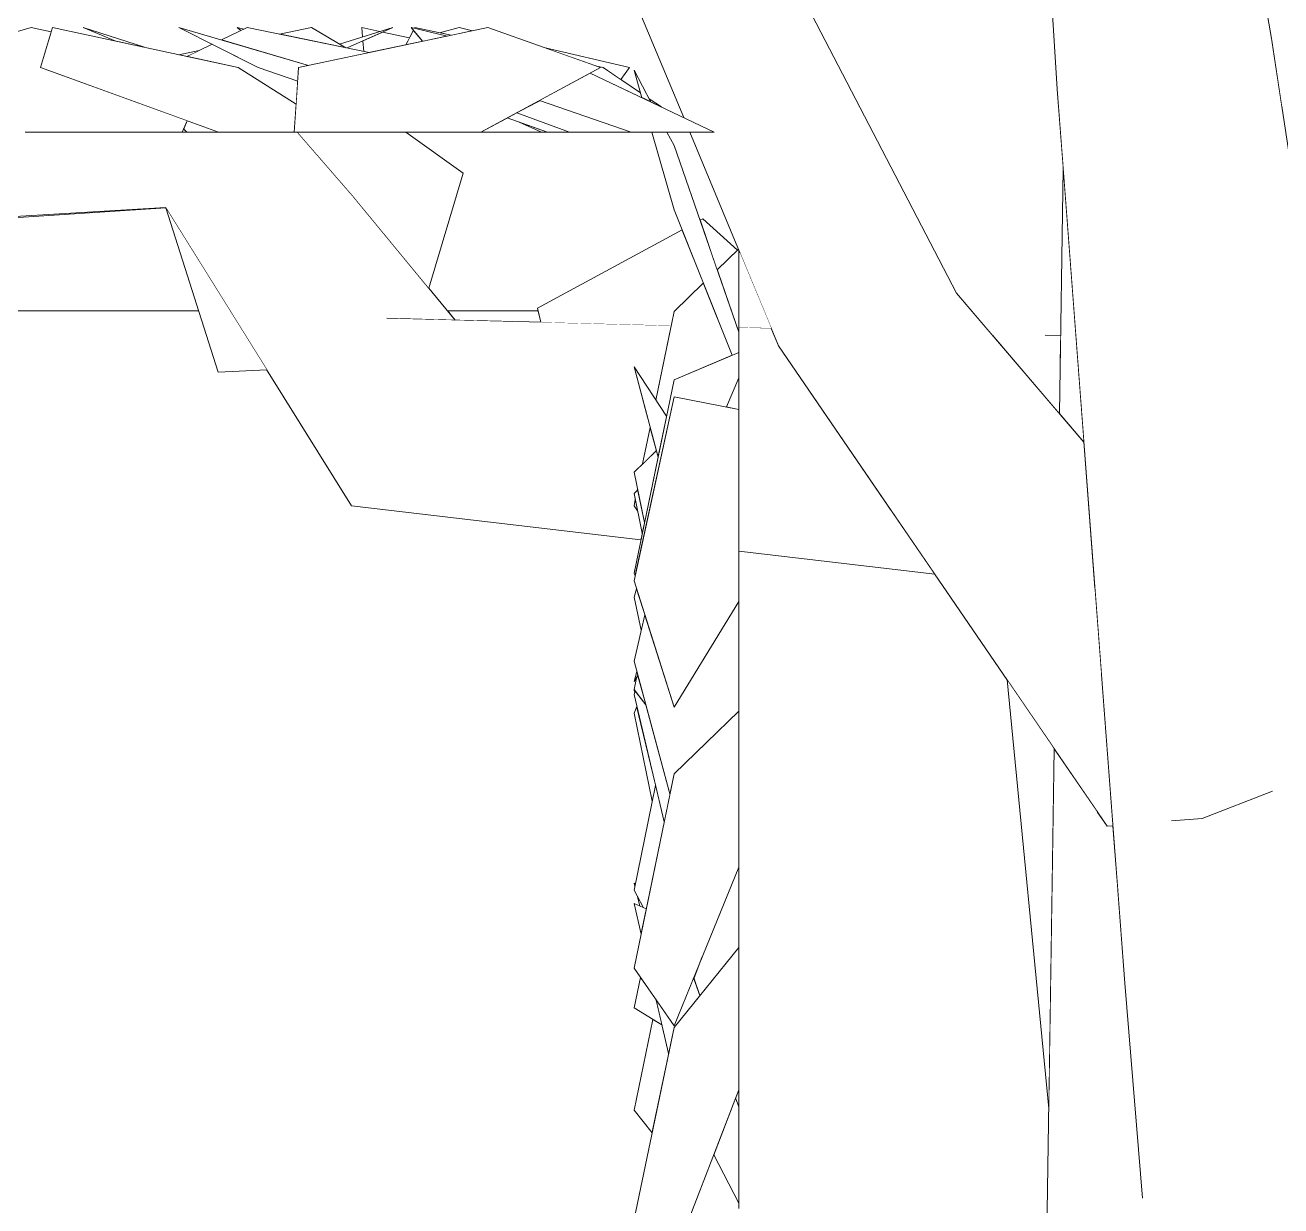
# Model space of a CAD drawing. Header units: millimetres. Extents: x -9413 to 8527, y -300 to 11224.
# Drawn here: x -6632 to -6076, y 603 to 1127 of the extents above; entities that cross this region are included whole.
import ezdxf

# ---------------------------------------------------------------- set-up
doc = ezdxf.new("R2010")
doc.units = ezdxf.units.MM
doc.header["$MEASUREMENT"] = 0
doc.linetypes.add('Wipeout_Contour', pattern=[1000, 0, -1000])
doc.layers.add('Interior - Furniture', color=7, linetype='Continuous')
doc.layers.add('Structural - Bearing', color=7, linetype='Continuous')
doc.layers.add('Interior - Furniture _Pen_No__4', color=7, linetype='Continuous', lineweight=20, true_color=0x029e21)
doc.layers.add('Structural - Bearing_Pen_No__87', color=7, linetype='Continuous', lineweight=20, true_color=0x6a6a6a)

# ---------------------------------------------------------------- blocks, each defined once
blk = doc.blocks.new('Section Elem_26_6')
at = {"layer": 'Structural - Bearing_Pen_No__87', "linetype": 'Continuous'}
blk.add_line((-6555.53, 1000), (-6713.25, 1000), dxfattribs=at)
at = {"color": 254, "linetype": 'Wipeout_Contour', "lineweight": 0, "ltscale": 26004.395435}
blk.add_wipeout([(-6445.2, 1000), (-6441.87, 995.96), (-6404, 994.99), (-6405.17, 1000)], dxfattribs=at).dxf.layer = 'Structural - Bearing'
at = {"layer": 'Structural - Bearing_Pen_No__87', "linetype": 'Continuous'}
blk.add_line((-6405.17, 1000), (-6445.2, 1000), dxfattribs=at)
blk = doc.blocks.new('Section Elem_40_6')
at = {"color": 254, "linetype": 'Wipeout_Contour', "lineweight": 0, "ltscale": 18745.37556}
blk.add_wipeout([(-6172.51, 1063.05), (-6174.18, 954.46), (-6163.35, 941.8)], dxfattribs=at).dxf.layer = 'Interior - Furniture'
at = {"color": 254, "linetype": 'Wipeout_Contour', "lineweight": 0, "ltscale": 24807.082739}
blk.add_wipeout([(-6187.29, 100), (-6183.33, 100), (-6157.55, 778.26), (-6176.46, 805.91)], dxfattribs=at).dxf.layer = 'Interior - Furniture'
at = {"color": 254, "linetype": 'Wipeout_Contour', "lineweight": 0, "ltscale": 37150.368574}
blk.add_wipeout([(-6183.33, 100), (-6164.03, 100), (-6148.57, 746.32), (-6150.5, 771.8), (-6152.99, 771.6), (-6157.55, 778.26)], dxfattribs=at).dxf.layer = 'Interior - Furniture'
at = {"color": 254, "linetype": 'Wipeout_Contour', "lineweight": 0, "ltscale": 43152.268674}
blk.add_wipeout([(-6164.03, 100), (-6148.91, 100), (-6076.55, 733.3), (-6131.71, 703.33), (-6137.44, 607.1), (-6145.23, 702), (-6148.57, 746.32)], dxfattribs=at).dxf.layer = 'Interior - Furniture'
at = {"color": 254, "linetype": 'Wipeout_Contour', "lineweight": 0, "ltscale": 72831.897087}
blk.add_wipeout([(-6076.55, 733.3), (-6148.91, 100), (-6001.32, 100), (-5998.85, 499.76), (-6073.71, 455.47), (-5998.66, 531.24), (-5996.46, 888.27), (-6000.37, 826.53), (-6000.39, 826.51), (-6000.48, 826.54), (-6047.63, 905.4), (-6026.6, 766.42)], dxfattribs=at).dxf.layer = 'Interior - Furniture'
at = {"color": 254, "linetype": 'Wipeout_Contour', "lineweight": 0, "ltscale": 18524.621397}
blk.add_wipeout([(-6131.71, 703.33), (-6145.23, 702), (-6137.44, 607.1)], dxfattribs=at).dxf.layer = 'Interior - Furniture'
at = {"color": 254, "linetype": 'Wipeout_Contour', "lineweight": 0, "ltscale": 18639.80426}
blk.add_wipeout([(-6080.21, 1120.75), (-6175.18, 1098.35), (-6145.23, 702)], dxfattribs=at).dxf.layer = 'Interior - Furniture'
at = {"layer": 'Interior - Furniture _Pen_No__4', "linetype": 'Continuous'}
blk.add_line((-6137.4, 606.64), (-6145.23, 702), dxfattribs=at)
at = {"color": 254, "linetype": 'Wipeout_Contour', "lineweight": 0, "ltscale": 18872.054328}
blk.add_wipeout([(-6175.18, 1098.35), (-6119.31, 1347.94), (-6190.53, 1341.15)], dxfattribs=at).dxf.layer = 'Interior - Furniture'
at = {"color": 254, "linetype": 'Wipeout_Contour', "lineweight": 0, "ltscale": 18915.317556}
blk.add_wipeout([(-6152.99, 771.6), (-6261.42, 990.09), (-6298.61, 984.54)], dxfattribs=at).dxf.layer = 'Interior - Furniture'
at = {"color": 254, "linetype": 'Wipeout_Contour', "lineweight": 0, "ltscale": 18506.715389}
blk.add_wipeout([(-6122.91, 792.03), (-6124.59, 773.89), (-6110.99, 774.98)], dxfattribs=at).dxf.layer = 'Interior - Furniture'
at = {"color": 254, "linetype": 'Wipeout_Contour', "lineweight": 0, "ltscale": 18720.751323}
blk.add_wipeout([(-6119.31, 1347.94), (-6175.18, 1098.35), (-6080.21, 1120.75)], dxfattribs=at).dxf.layer = 'Interior - Furniture'
at = {"color": 254, "linetype": 'Wipeout_Contour', "lineweight": 0, "ltscale": 38678.494934}
blk.add_wipeout([(-6404.69, 1239.74), (-6340.65, 1085.68), (-6327.13, 1079.25), (-6337.98, 1079.25), (-6298.61, 984.54), (-6377.36, 1251.2)], dxfattribs=at).dxf.layer = 'Interior - Furniture'
at = {"color": 254, "linetype": 'Wipeout_Contour', "lineweight": 0, "ltscale": 24952.402068}
blk.add_wipeout([(-6261.42, 990.09), (-6152.99, 771.6), (-6150.5, 771.8), (-6155.56, 838.71)], dxfattribs=at).dxf.layer = 'Interior - Furniture'
at = {"color": 254, "linetype": 'Wipeout_Contour', "lineweight": 0, "ltscale": 18503.204765}
blk.add_wipeout([(-6122.91, 792.03), (-6110.99, 774.98), (-6118.5, 791.06)], dxfattribs=at).dxf.layer = 'Interior - Furniture'
at = {"layer": 'Interior - Furniture _Pen_No__4', "linetype": 'Continuous'}
blk.add_line((-6152.99, 771.6), (-6150.5, 771.8), dxfattribs=at)
at = {"color": 254, "linetype": 'Wipeout_Contour', "lineweight": 0, "ltscale": 24768.545653}
blk.add_wipeout([(-6027.27, 1286.58), (-6112.22, 1306.72), (-6080.21, 1120.75), (-6075.62, 1090.38)], dxfattribs=at).dxf.layer = 'Interior - Furniture'
at = {"color": 254, "linetype": 'Wipeout_Contour', "lineweight": 0, "ltscale": 25073.492114}
blk.add_wipeout([(-6219.87, 1007.9), (-6261.42, 990.09), (-6155.56, 838.71), (-6158.41, 876.42)], dxfattribs=at).dxf.layer = 'Interior - Furniture'
at = {"color": 254, "linetype": 'Wipeout_Contour', "lineweight": 0, "ltscale": 18459.670515}
blk.add_wipeout([(-6118.5, 791.06), (-6110.99, 774.98), (-6079.84, 787.14)], dxfattribs=at).dxf.layer = 'Interior - Furniture'
at = {"layer": 'Interior - Furniture _Pen_No__4', "linetype": 'Continuous'}
for p, q in [((-6080.21, 1120.75), (-6119.31, 1347.94)), ((-6026.6, 766.39), (-6080.21, 1120.75)), ((-6110.99, 774.98), (-6079.8, 787.16)), ((-6124.61, 773.89), (-6110.99, 774.98))]:
    blk.add_line(p, q, dxfattribs=at)
at = {"color": 254, "linetype": 'Wipeout_Contour', "lineweight": 0, "ltscale": 19213.340583}
blk.add_wipeout([(-6377.36, 1251.2), (-6298.61, 984.54), (-6261.42, 990.09)], dxfattribs=at).dxf.layer = 'Interior - Furniture'
at = {"color": 254, "linetype": 'Wipeout_Contour', "lineweight": 0, "ltscale": 24981.382105}
blk.add_wipeout([(-6163.35, 941.8), (-6219.87, 1007.9), (-6158.41, 876.42), (-6159.71, 893.68)], dxfattribs=at).dxf.layer = 'Interior - Furniture'
at = {"color": 254, "linetype": 'Wipeout_Contour', "lineweight": 0, "ltscale": 25370.987099}
blk.add_wipeout([(-6316.27, 937.39), (-6316.27, 893.49), (-6229.36, 883.27), (-6248.81, 911.72)], dxfattribs=at).dxf.layer = 'Interior - Furniture'
at = {"color": 254, "linetype": 'Wipeout_Contour', "lineweight": 0, "ltscale": 18695.359838}
blk.add_wipeout([(-6197.32, 836.43), (-6178.9, 646.4), (-6176.46, 805.91)], dxfattribs=at).dxf.layer = 'Interior - Furniture'
at = {"layer": 'Interior - Furniture _Pen_No__4', "linetype": 'Continuous'}
for p, q in [((-6229.36, 883.27), (-6316.27, 893.49)), ((-6178.9, 646.4), (-6197.32, 836.43)), ((-6187.29, 100), (-6176.46, 805.91))]:
    blk.add_line(p, q, dxfattribs=at)
at = {"color": 254, "linetype": 'Wipeout_Contour', "lineweight": 0, "ltscale": 19306.18523}
blk.add_wipeout([(-6261.42, 990.09), (-6346.03, 1251.07), (-6377.36, 1251.2)], dxfattribs=at).dxf.layer = 'Interior - Furniture'
at = {"color": 254, "linetype": 'Wipeout_Contour', "lineweight": 0, "ltscale": 19108.476723}
blk.add_wipeout([(-6346.03, 1251.07), (-6261.42, 990.09), (-6219.87, 1007.9)], dxfattribs=at).dxf.layer = 'Interior - Furniture'
at = {"color": 254, "linetype": 'Wipeout_Contour', "lineweight": 0, "ltscale": 90225.963869}
blk.add_wipeout([(-6472.21, 996.73), (-6487.86, 913.66), (-6359.61, 898.58), (-6359.02, 901.46), (-6361.07, 911.34), (-6362.68, 913.65), (-6362.12, 916.36), (-6362.68, 919.04), (-6361.29, 920.41), (-6361.14, 921.12), (-6362.68, 928.49), (-6358.87, 932.17), (-6355.54, 948.33), (-6356.72, 952.79)], dxfattribs=at).dxf.layer = 'Interior - Furniture'
at = {"layer": 'Interior - Furniture _Pen_No__4', "linetype": 'Continuous'}
blk.add_line((-6340.65, 1085.68), (-6404.69, 1239.74), dxfattribs=at)
at = {"color": 254, "linetype": 'Wipeout_Contour', "lineweight": 0, "ltscale": 25299.226415}
blk.add_wipeout([(-6197.75, 1196.78), (-6297.61, 1157.74), (-6219.87, 1007.9), (-6203.8, 989.1)], dxfattribs=at).dxf.layer = 'Interior - Furniture'
at = {"color": 254, "linetype": 'Wipeout_Contour', "lineweight": 0, "ltscale": 33049.324136}
blk.add_wipeout([(-6570.24, 1045.81), (-6487.86, 913.66), (-6520.31, 1079.25), (-6522.06, 1079.25), (-6535.9, 1079.25)], dxfattribs=at).dxf.layer = 'Interior - Furniture'
at = {"color": 254, "linetype": 'Wipeout_Contour', "lineweight": 0, "ltscale": 32263.220511}
blk.add_wipeout([(-6346.24, 993.52), (-6472.21, 996.73), (-6356.72, 952.79), (-6362.68, 975.15), (-6353.04, 960.48)], dxfattribs=at).dxf.layer = 'Interior - Furniture'
at = {"layer": 'Interior - Furniture _Pen_No__4', "linetype": 'Continuous'}
blk.add_line((-6219.87, 1007.9), (-6346.03, 1251.07), dxfattribs=at)
at = {"color": 254, "linetype": 'Wipeout_Contour', "lineweight": 0, "ltscale": 56427.635774}
blk.add_wipeout([(-6203.8, 989.1), (-6174.18, 954.46), (-6173.8, 978.82), (-6180.47, 989.29), (-6173.64, 989.12), (-6172.51, 1063.04), (-6175.18, 1098.35), (-6178.81, 1155.79), (-6197.75, 1196.78)], dxfattribs=at).dxf.layer = 'Interior - Furniture'
at = {"color": 254, "linetype": 'Wipeout_Contour', "lineweight": 0, "ltscale": 20253.753153}
blk.add_wipeout([(-6727.71, 1036.49), (-6570.24, 1045.81), (-6708.38, 1076.06)], dxfattribs=at).dxf.layer = 'Interior - Furniture'
at = {"color": 254, "linetype": 'Wipeout_Contour', "lineweight": 0, "ltscale": 26314.059685}
blk.add_wipeout([(-6516.03, 1079.25), (-6520.31, 1079.25), (-6487.86, 913.66), (-6472.21, 996.73)], dxfattribs=at).dxf.layer = 'Interior - Furniture'
at = {"color": 254, "linetype": 'Wipeout_Contour', "lineweight": 0, "ltscale": 31847.964761}
blk.add_wipeout([(-6316.27, 937.39), (-6248.81, 911.72), (-6298.61, 984.54), (-6301.87, 992.39), (-6316.27, 992.75)], dxfattribs=at).dxf.layer = 'Interior - Furniture'
at = {"layer": 'Interior - Furniture _Pen_No__4', "linetype": 'Continuous'}
for p, q in [((-6175.18, 1098.35), (-6190.53, 1341.15)), ((-6298.61, 984.54), (-6337.98, 1079.25)), ((-6301.87, 992.39), (-6316.27, 992.75)), ((-6359.61, 898.58), (-6487.86, 913.66))]:
    blk.add_line(p, q, dxfattribs=at)
at = {"color": 254, "linetype": 'Wipeout_Contour', "lineweight": 0, "ltscale": 26829.63766}
blk.add_wipeout([(-6708.38, 1076.06), (-6570.24, 1045.81), (-6535.9, 1079.25), (-6671.25, 1079.25)], dxfattribs=at).dxf.layer = 'Interior - Furniture'
at = {"color": 254, "linetype": 'Wipeout_Contour', "lineweight": 0, "ltscale": 26325.683042}
blk.add_wipeout([(-6516.03, 1079.25), (-6472.21, 996.73), (-6487.34, 1051.16), (-6511.73, 1079.25)], dxfattribs=at).dxf.layer = 'Interior - Furniture'
at = {"color": 254, "linetype": 'Wipeout_Contour', "lineweight": 0, "ltscale": 18762.982613}
blk.add_wipeout([(-6180.47, 989.29), (-6173.8, 978.82), (-6173.64, 989.12)], dxfattribs=at).dxf.layer = 'Interior - Furniture'
at = {"layer": 'Interior - Furniture _Pen_No__4', "linetype": 'Continuous'}
for p, q in [((-6145.23, 702), (-6175.18, 1098.35)), ((-6174.18, 954.46), (-6172.51, 1063.04)), ((-6163.35, 941.8), (-6219.87, 1007.9)), ((-6173.64, 989.12), (-6180.53, 989.29)), ((-6152.99, 771.6), (-6298.61, 984.54))]:
    blk.add_line(p, q, dxfattribs=at)
at = {"color": 254, "linetype": 'Wipeout_Contour', "lineweight": 0, "ltscale": 19638.614268}
blk.add_wipeout([(-6487.34, 1051.16), (-6472.21, 996.73), (-6441.87, 995.96)], dxfattribs=at).dxf.layer = 'Interior - Furniture'
at = {"color": 254, "linetype": 'Wipeout_Contour', "lineweight": 0, "ltscale": 40416.122538}
blk.add_wipeout([(-6727.71, 1036.49), (-6715.08, 1037.02), (-6674.05, 1039.02), (-6674.01, 1038.88), (-6570.17, 1045.71), (-6570.24, 1045.81)], dxfattribs=at).dxf.layer = 'Interior - Furniture'
at = {"layer": 'Interior - Furniture _Pen_No__4', "linetype": 'Continuous'}
for p, q in [((-6511.73, 1079.25), (-6487.34, 1051.16)), ((-6441.87, 995.96), (-6487.34, 1051.16)), ((-6570.24, 1045.81), (-6727.71, 1036.49)), ((-6570.17, 1045.71), (-6674.01, 1038.88)), ((-6487.86, 913.66), (-6570.24, 1045.81)), ((-6346.24, 993.52), (-6472.21, 996.73))]:
    blk.add_line(p, q, dxfattribs=at)
blk = doc.blocks.new('Section Elem_41_6')
at = {"color": 254, "linetype": 'Wipeout_Contour', "lineweight": 0, "ltscale": 26156.091143}
blk.add_wipeout([(-6448.89, 1123.34), (-6443.66, 1122.23), (-6434.18, 1124.23), (-6440.21, 1125.65)], dxfattribs=at).dxf.layer = 'Interior - Furniture'
at = {"color": 254, "linetype": 'Wipeout_Contour', "lineweight": 0, "ltscale": 32370.382503}
blk.add_wipeout([(-6402.59, 1116.82), (-6379.25, 1108.53), (-6376.42, 1107.93), (-6368.48, 1102.55), (-6364.74, 1107.93)], dxfattribs=at).dxf.layer = 'Interior - Furniture'
at = {"color": 254, "linetype": 'Wipeout_Contour', "lineweight": 0, "ltscale": 19489.953726}
blk.add_wipeout([(-6413.52, 1083.69), (-6403.66, 1079.25), (-6401.01, 1079.25)], dxfattribs=at).dxf.layer = 'Interior - Furniture'
at = {"color": 254, "linetype": 'Wipeout_Contour', "lineweight": 0, "ltscale": 32783.568151}
blk.add_wipeout([(-6511.73, 1079.25), (-6487.34, 1051.16), (-6453.55, 1010.15), (-6438.4, 1061.03), (-6463.8, 1079.25)], dxfattribs=at).dxf.layer = 'Interior - Furniture'
at = {"color": 254, "linetype": 'Wipeout_Contour', "lineweight": 0, "ltscale": 19869.143155}
blk.add_wipeout([(-6525.36, 973.83), (-6570.13, 1045.64), (-6546.86, 972.9)], dxfattribs=at).dxf.layer = 'Interior - Furniture'
at = {"color": 254, "linetype": 'Wipeout_Contour', "lineweight": 0, "ltscale": 38649.018121}
blk.add_wipeout([(-6405.45, 1001.19), (-6404, 994.99), (-6346.24, 993.52), (-6344.95, 999.79), (-6331.99, 1012.31), (-6341.41, 1035.87)], dxfattribs=at).dxf.layer = 'Interior - Furniture'
at = {"layer": 'Interior - Furniture _Pen_No__4', "linetype": 'Continuous'}
for p, q in [((-6440.21, 1125.65), (-6448.89, 1123.34)), ((-6434.18, 1124.23), (-6440.21, 1125.65)), ((-6364.74, 1107.93), (-6402.59, 1116.82)), ((-6368.48, 1102.55), (-6364.74, 1107.93)), ((-6438.4, 1061.03), (-6463.8, 1079.25)), ((-6403.66, 1079.25), (-6401.01, 1079.25)), ((-6453.55, 1010.15), (-6438.4, 1061.03)), ((-6570.13, 1045.64), (-6546.86, 972.9)), ((-6341.41, 1035.87), (-6405.45, 1001.19)), ((-6405.45, 1001.19), (-6404, 994.99)), ((-6546.86, 972.9), (-6525.36, 973.83))]:
    blk.add_line(p, q, dxfattribs=at)
at = {"color": 254, "linetype": 'Wipeout_Contour', "lineweight": 0, "ltscale": 25642.10168}
blk.add_wipeout([(-6333.46, 1040.17), (-6325.85, 1018.24), (-6316.88, 1026.89), (-6332.14, 1040.88)], dxfattribs=at).dxf.layer = 'Interior - Furniture'
at = {"layer": 'Interior - Furniture _Pen_No__4', "linetype": 'Continuous'}
blk.add_line((-6332.14, 1040.88), (-6333.46, 1040.17), dxfattribs=at)
at = {"color": 254, "linetype": 'Wipeout_Contour', "lineweight": 0, "ltscale": 25570.089394}
blk.add_wipeout([(-6316.27, 992.75), (-6301.87, 992.39), (-6315.81, 1025.91), (-6316.27, 1026.34)], dxfattribs=at).dxf.layer = 'Interior - Furniture'
at = {"layer": 'Interior - Furniture _Pen_No__4', "linetype": 'Continuous'}
for p, q in [((-6316.88, 1026.89), (-6332.14, 1040.88)), ((-6315.81, 1025.91), (-6316.27, 1026.34))]:
    blk.add_line(p, q, dxfattribs=at)
blk = doc.blocks.new('Section Elem_42_6')
at = {"color": 254, "linetype": 'Wipeout_Contour', "lineweight": 0, "ltscale": 19803.68605}
blk.add_wipeout([(-6519.79, 1122.73), (-6490.35, 1116.67), (-6505.54, 1125.65)], dxfattribs=at).dxf.layer = 'Interior - Furniture'
at = {"color": 254, "linetype": 'Wipeout_Contour', "lineweight": 0, "ltscale": 19669.861663}
blk.add_wipeout([(-6463.73, 1117.99), (-6456.4, 1119.54), (-6460.39, 1124.42)], dxfattribs=at).dxf.layer = 'Interior - Furniture'
at = {"color": 254, "linetype": 'Wipeout_Contour', "lineweight": 0, "ltscale": 19962.030804}
blk.add_wipeout([(-6564.33, 1113.58), (-6560.79, 1112.82), (-6555.34, 1115.43)], dxfattribs=at).dxf.layer = 'Interior - Furniture'
at = {"color": 254, "linetype": 'Wipeout_Contour', "lineweight": 0, "ltscale": 19359.226786}
blk.add_wipeout([(-6362.68, 1106.73), (-6359.18, 1094.51), (-6355.19, 1092.6)], dxfattribs=at).dxf.layer = 'Interior - Furniture'
at = {"color": 254, "linetype": 'Wipeout_Contour', "lineweight": 0, "ltscale": 38492.946907}
blk.add_wipeout([(-6353.04, 960.48), (-6348.3, 953.28), (-6344.95, 969.49), (-6319.22, 980.35), (-6331.99, 1012.31), (-6344.95, 999.79)], dxfattribs=at).dxf.layer = 'Interior - Furniture'
at = {"color": 254, "linetype": 'Wipeout_Contour', "lineweight": 0, "ltscale": 19274.435681}
blk.add_wipeout([(-6355.54, 948.33), (-6358.87, 932.17), (-6352.8, 938.03)], dxfattribs=at).dxf.layer = 'Interior - Furniture'
at = {"color": 254, "linetype": 'Wipeout_Contour', "lineweight": 0, "ltscale": 19282.408941}
blk.add_wipeout([(-6361.29, 920.41), (-6361.04, 920.65), (-6361.14, 921.12)], dxfattribs=at).dxf.layer = 'Interior - Furniture'
at = {"color": 254, "linetype": 'Wipeout_Contour', "lineweight": 0, "ltscale": 19281.583005}
blk.add_wipeout([(-6362.12, 916.36), (-6362.68, 913.65), (-6361.07, 911.34)], dxfattribs=at).dxf.layer = 'Interior - Furniture'
at = {"color": 254, "linetype": 'Wipeout_Contour', "lineweight": 0, "ltscale": 25634.790036}
blk.add_wipeout([(-6362.68, 821.64), (-6354.59, 782.64), (-6353.15, 789.63), (-6361.43, 824.66)], dxfattribs=at).dxf.layer = 'Interior - Furniture'
at = {"color": 254, "linetype": 'Wipeout_Contour', "lineweight": 0, "ltscale": 19205.601372}
blk.add_wipeout([(-6362.68, 737.33), (-6359.56, 723.78), (-6357.28, 734.88)], dxfattribs=at).dxf.layer = 'Interior - Furniture'
at = {"color": 254, "linetype": 'Wipeout_Contour', "lineweight": 0, "ltscale": 19122.444778}
blk.add_wipeout([(-6336.27, 704.42), (-6336.11, 703.96), (-6332.46, 713.76)], dxfattribs=at).dxf.layer = 'Interior - Furniture'
at = {"color": 254, "linetype": 'Wipeout_Contour', "lineweight": 0, "ltscale": 25576.471975}
blk.add_wipeout([(-6362.68, 691.01), (-6350.3, 683.46), (-6352.83, 694.47), (-6359.81, 704.54)], dxfattribs=at).dxf.layer = 'Interior - Furniture'
at = {"color": 254, "linetype": 'Wipeout_Contour', "lineweight": 0, "ltscale": 19051.069732}
blk.add_wipeout([(-6317.65, 651.12), (-6316.27, 647.16), (-6316.27, 654.7)], dxfattribs=at).dxf.layer = 'Interior - Furniture'
at = {"color": 254, "linetype": 'Wipeout_Contour', "lineweight": 0, "ltscale": 50916.722885}
blk.add_wipeout([(-6351.77, 586.81), (-6360.66, 544.85), (-6345.92, 525.49), (-6344.95, 524.91), (-6316.27, 602.1), (-6316.27, 604.43), (-6327.34, 625.95), (-6344.95, 580.22)], dxfattribs=at).dxf.layer = 'Interior - Furniture'
at = {"color": 254, "linetype": 'Wipeout_Contour', "lineweight": 0, "ltscale": 33093.342464}
blk.add_wipeout([(-6564.36, 1125.65), (-6529.19, 1107.93), (-6511.69, 1101.84), (-6511.29, 1107.93), (-6506.89, 1108.86)], dxfattribs=at).dxf.layer = 'Interior - Furniture'
at = {"color": 254, "linetype": 'Wipeout_Contour', "lineweight": 0, "ltscale": 26325.482675}
blk.add_wipeout([(-6469.52, 1125.65), (-6493.13, 1118.31), (-6490.35, 1116.67), (-6489.83, 1116.56)], dxfattribs=at).dxf.layer = 'Interior - Furniture'
at = {"color": 254, "linetype": 'Wipeout_Contour', "lineweight": 0, "ltscale": 26197.243299}
blk.add_wipeout([(-6459.75, 1125.65), (-6459.93, 1125.3), (-6445.49, 1121.84), (-6443.66, 1122.23)], dxfattribs=at).dxf.layer = 'Interior - Furniture'
at = {"color": 254, "linetype": 'Wipeout_Contour', "lineweight": 0, "ltscale": 25939.624521}
blk.add_wipeout([(-6414.61, 1087.85), (-6391.32, 1079.25), (-6363.95, 1079.25), (-6404.57, 1093.29)], dxfattribs=at).dxf.layer = 'Interior - Furniture'
at = {"color": 254, "linetype": 'Wipeout_Contour', "lineweight": 0, "ltscale": 19341.02595}
blk.add_wipeout([(-6355.96, 1094.06), (-6355.19, 1092.6), (-6350.57, 1090.4)], dxfattribs=at).dxf.layer = 'Interior - Furniture'
at = {"color": 254, "linetype": 'Wipeout_Contour', "lineweight": 0, "ltscale": 25600.483991}
blk.add_wipeout([(-6316.4, 1027.35), (-6325.85, 1018.24), (-6316.27, 990.64), (-6316.27, 1027.03)], dxfattribs=at).dxf.layer = 'Interior - Furniture'
at = {"color": 254, "linetype": 'Wipeout_Contour', "lineweight": 0, "ltscale": 32003.672709}
blk.add_wipeout([(-6362.68, 880.37), (-6344.95, 824.32), (-6316.27, 871.26), (-6316.27, 956.37), (-6344.95, 961.98)], dxfattribs=at).dxf.layer = 'Interior - Furniture'
at = {"color": 254, "linetype": 'Wipeout_Contour', "lineweight": 0, "ltscale": 38283.544414}
blk.add_wipeout([(-6352.83, 694.47), (-6347.38, 670.75), (-6344.95, 682.41), (-6333.52, 696.55), (-6336.27, 704.42), (-6344.95, 683.12)], dxfattribs=at).dxf.layer = 'Interior - Furniture'
at = {"color": 254, "linetype": 'Wipeout_Contour', "lineweight": 0, "ltscale": 25404.722599}
blk.add_wipeout([(-6327.34, 625.95), (-6316.27, 604.43), (-6316.27, 647.16), (-6317.65, 651.12)], dxfattribs=at).dxf.layer = 'Interior - Furniture'
at = {"color": 254, "linetype": 'Wipeout_Contour', "lineweight": 0, "ltscale": 53698.885694}
blk.add_wipeout([(-6629.77, 1125.65), (-6677.82, 1111.71), (-6659.4, 1107.93), (-6632.45, 1079.25), (-6562.87, 1079.25), (-6560.71, 1084.31), (-6625.69, 1107.93), (-6620.93, 1123.67)], dxfattribs=at).dxf.layer = 'Interior - Furniture'
at = {"color": 254, "linetype": 'Wipeout_Contour', "lineweight": 0, "ltscale": 19899.228196}
blk.add_wipeout([(-6535.54, 1124.92), (-6538.48, 1125.65), (-6536.92, 1124.26)], dxfattribs=at).dxf.layer = 'Interior - Furniture'
at = {"color": 254, "linetype": 'Wipeout_Contour', "lineweight": 0, "ltscale": 19731.05382}
blk.add_wipeout([(-6475.24, 1123.87), (-6483.25, 1125.65), (-6482.91, 1121.49)], dxfattribs=at).dxf.layer = 'Interior - Furniture'
at = {"color": 254, "linetype": 'Wipeout_Contour', "lineweight": 0, "ltscale": 38803.090004}
blk.add_wipeout([(-6382.14, 1105.44), (-6359.18, 1094.51), (-6359.8, 1096.66), (-6376.42, 1107.93), (-6379.25, 1108.53), (-6377.55, 1107.93)], dxfattribs=at).dxf.layer = 'Interior - Furniture'
at = {"color": 254, "linetype": 'Wipeout_Contour', "lineweight": 0, "ltscale": 25989.079101}
blk.add_wipeout([(-6414.61, 1087.85), (-6418.82, 1085.57), (-6401.01, 1079.25), (-6391.32, 1079.25)], dxfattribs=at).dxf.layer = 'Interior - Furniture'
at = {"color": 254, "linetype": 'Wipeout_Contour', "lineweight": 0, "ltscale": 44931.026334}
blk.add_wipeout([(-6354.82, 1079.25), (-6344.95, 1044.74), (-6319.22, 980.35), (-6316.27, 981.6), (-6316.27, 990.64), (-6344.95, 1073.29), (-6348.11, 1079.25)], dxfattribs=at).dxf.layer = 'Interior - Furniture'
at = {"color": 254, "linetype": 'Wipeout_Contour', "lineweight": 0, "ltscale": 51153.985156}
blk.add_wipeout([(-6362.68, 844.73), (-6346.76, 785.99), (-6344.95, 794.8), (-6316.27, 822.51), (-6316.27, 871.26), (-6328.14, 851.83), (-6344.95, 824.32), (-6357.9, 865.28)], dxfattribs=at).dxf.layer = 'Interior - Furniture'
at = {"color": 254, "linetype": 'Wipeout_Contour', "lineweight": 0, "ltscale": 31850.930788}
blk.add_wipeout([(-6344.95, 580.22), (-6316.27, 654.7), (-6316.27, 717.88), (-6344.95, 682.41), (-6362.68, 597.34)], dxfattribs=at).dxf.layer = 'Interior - Furniture'
at = {"layer": 'Interior - Furniture _Pen_No__4', "linetype": 'Continuous'}
for p, q in [((-6629.77, 1125.65), (-6677.82, 1111.71)), ((-6316.27, 990.64), (-6344.95, 1073.29)), ((-6316.4, 1027.35), (-6325.85, 1018.24)), ((-6316.27, 990.64), (-6316.27, 1027.03)), ((-6331.99, 1012.31), (-6344.95, 999.79)), ((-6316.27, 647.16), (-6317.65, 651.12)), ((-6316.27, 647.16), (-6316.27, 654.7)), ((-6316.27, 604.43), (-6316.27, 647.16)), ((-6327.34, 625.95), (-6316.27, 604.43)), ((-6316.27, 602.1), (-6316.27, 604.43))]:
    blk.add_line(p, q, dxfattribs=at)
at = {"color": 254, "linetype": 'Wipeout_Contour', "lineweight": 0, "ltscale": 20062.101491}
blk.add_wipeout([(-6606.67, 1125.65), (-6592.19, 1119.59), (-6579.52, 1116.86)], dxfattribs=at).dxf.layer = 'Interior - Furniture'
at = {"color": 254, "linetype": 'Wipeout_Contour', "lineweight": 0, "ltscale": 39420.17921}
blk.add_wipeout([(-6482.76, 1119.73), (-6482.38, 1115.03), (-6480.01, 1114.54), (-6463.73, 1117.99), (-6462.17, 1120.98), (-6474.07, 1123.61)], dxfattribs=at).dxf.layer = 'Interior - Furniture'
at = {"color": 254, "linetype": 'Wipeout_Contour', "lineweight": 0, "ltscale": 26028.80554}
blk.add_wipeout([(-6430.48, 1079.25), (-6403.66, 1079.25), (-6413.52, 1083.69), (-6418.82, 1085.57)], dxfattribs=at).dxf.layer = 'Interior - Furniture'
at = {"color": 254, "linetype": 'Wipeout_Contour', "lineweight": 0, "ltscale": 19950.308039}
blk.add_wipeout([(-6562.87, 1079.25), (-6560.76, 1079.25), (-6562.27, 1080.65)], dxfattribs=at).dxf.layer = 'Interior - Furniture'
at = {"color": 254, "linetype": 'Wipeout_Contour', "lineweight": 0, "ltscale": 51261.660969}
blk.add_wipeout([(-6344.95, 969.49), (-6362.68, 883.75), (-6362.19, 882.62), (-6344.95, 961.98), (-6329.78, 959.01), (-6321.64, 957.42), (-6316.27, 970.29), (-6316.27, 981.6)], dxfattribs=at).dxf.layer = 'Interior - Furniture'
at = {"color": 254, "linetype": 'Wipeout_Contour', "lineweight": 0, "ltscale": 25677.582015}
blk.add_wipeout([(-6362.68, 873.16), (-6359.5, 858.43), (-6357.9, 865.28), (-6361.52, 876.73)], dxfattribs=at).dxf.layer = 'Interior - Furniture'
at = {"color": 254, "linetype": 'Wipeout_Contour', "lineweight": 0, "ltscale": 25659.71496}
blk.add_wipeout([(-6362.68, 832.2), (-6357.44, 825.41), (-6360.96, 838.38), (-6361.61, 837.35)], dxfattribs=at).dxf.layer = 'Interior - Furniture'
at = {"color": 254, "linetype": 'Wipeout_Contour', "lineweight": 0, "ltscale": 31909.094727}
blk.add_wipeout([(-6344.95, 683.12), (-6316.27, 753.45), (-6316.27, 822.51), (-6344.95, 794.8), (-6362.68, 708.66)], dxfattribs=at).dxf.layer = 'Interior - Furniture'
at = {"layer": 'Interior - Furniture _Pen_No__4', "linetype": 'Continuous'}
for p, q in [((-6344.95, 1044.74), (-6319.22, 980.35)), ((-6316.27, 981.6), (-6316.27, 990.64)), ((-6362.68, 883.75), (-6362.19, 882.62)), ((-6361.52, 876.73), (-6362.68, 873.16)), ((-6362.68, 873.16), (-6359.5, 858.43)), ((-6316.27, 822.51), (-6316.27, 871.26)), ((-6357.9, 865.28), (-6362.68, 844.73)), ((-6359.81, 704.54), (-6362.68, 691.01))]:
    blk.add_line(p, q, dxfattribs=at)
at = {"color": 254, "linetype": 'Wipeout_Contour', "lineweight": 0, "ltscale": 32725.390346}
blk.add_wipeout([(-6511.29, 1107.93), (-6513.18, 1079.25), (-6430.48, 1079.25), (-6377.55, 1107.93), (-6427.48, 1125.65)], dxfattribs=at).dxf.layer = 'Interior - Furniture'
at = {"color": 254, "linetype": 'Wipeout_Contour', "lineweight": 0, "ltscale": 26583.536856}
blk.add_wipeout([(-6562.27, 1080.65), (-6560.76, 1079.25), (-6546.78, 1079.25), (-6560.71, 1084.31)], dxfattribs=at).dxf.layer = 'Interior - Furniture'
at = {"color": 254, "linetype": 'Wipeout_Contour', "lineweight": 0, "ltscale": 19277.188281}
blk.add_wipeout([(-6362.68, 975.15), (-6352.04, 935.19), (-6348.3, 953.28)], dxfattribs=at).dxf.layer = 'Interior - Furniture'
at = {"color": 254, "linetype": 'Wipeout_Contour', "lineweight": 0, "ltscale": 25563.02865}
blk.add_wipeout([(-6321.64, 957.42), (-6318.13, 956.74), (-6316.27, 956.37), (-6316.27, 970.29)], dxfattribs=at).dxf.layer = 'Interior - Furniture'
at = {"color": 254, "linetype": 'Wipeout_Contour', "lineweight": 0, "ltscale": 25701.073341}
blk.add_wipeout([(-6362.68, 919.04), (-6359.02, 901.46), (-6358.03, 906.2), (-6361.04, 920.65)], dxfattribs=at).dxf.layer = 'Interior - Furniture'
at = {"color": 254, "linetype": 'Wipeout_Contour', "lineweight": 0, "ltscale": 19250.210021}
blk.add_wipeout([(-6362.68, 835.67), (-6360.96, 838.38), (-6361.45, 840.21)], dxfattribs=at).dxf.layer = 'Interior - Furniture'
at = {"color": 254, "linetype": 'Wipeout_Contour', "lineweight": 0, "ltscale": 25666.234851}
blk.add_wipeout([(-6362.68, 831.72), (-6362.38, 831.06), (-6362.23, 831.62), (-6362.6, 832.1)], dxfattribs=at).dxf.layer = 'Interior - Furniture'
at = {"color": 254, "linetype": 'Wipeout_Contour', "lineweight": 0, "ltscale": 31837.083908}
blk.add_wipeout([(-6336.11, 703.96), (-6333.52, 696.55), (-6316.27, 717.88), (-6316.27, 753.45), (-6332.46, 713.76)], dxfattribs=at).dxf.layer = 'Interior - Furniture'
at = {"color": 254, "linetype": 'Wipeout_Contour', "lineweight": 0, "ltscale": 19217.986787}
blk.add_wipeout([(-6362.68, 746.38), (-6362.32, 744.96), (-6362.15, 745.79)], dxfattribs=at).dxf.layer = 'Interior - Furniture'
at = {"color": 254, "linetype": 'Wipeout_Contour', "lineweight": 0, "ltscale": 19207.487868}
blk.add_wipeout([(-6358.5, 735.43), (-6361.2, 740.48), (-6360.13, 736.17)], dxfattribs=at).dxf.layer = 'Interior - Furniture'
at = {"color": 254, "linetype": 'Wipeout_Contour', "lineweight": 0, "ltscale": 31943.130474}
blk.add_wipeout([(-6362.68, 645.67), (-6354.68, 635.72), (-6347.38, 670.75), (-6350.3, 683.46), (-6354.36, 685.94)], dxfattribs=at).dxf.layer = 'Interior - Furniture'
at = {"layer": 'Interior - Furniture _Pen_No__4', "linetype": 'Continuous'}
for p, q in [((-6344.95, 999.79), (-6353.04, 960.48)), ((-6316.27, 981.6), (-6344.95, 969.49)), ((-6316.27, 970.29), (-6316.27, 981.6)), ((-6348.3, 953.28), (-6362.68, 975.15)), ((-6316.27, 970.29), (-6321.64, 957.42)), ((-6316.27, 956.37), (-6316.27, 970.29)), ((-6316.27, 956.37), (-6344.95, 961.98)), ((-6316.27, 871.26), (-6316.27, 956.37)), ((-6361.45, 840.21), (-6362.68, 835.67)), ((-6362.68, 835.67), (-6360.96, 838.38)), ((-6316.27, 753.45), (-6316.27, 822.51)), ((-6344.95, 683.12), (-6316.27, 753.45)), ((-6316.27, 717.88), (-6316.27, 753.45)), ((-6316.27, 717.88), (-6344.95, 682.41)), ((-6316.27, 654.7), (-6316.27, 717.88)), ((-6336.11, 703.96), (-6332.46, 713.76)), ((-6362.68, 708.66), (-6344.95, 683.12)), ((-6333.52, 696.55), (-6336.27, 704.42)), ((-6362.68, 691.01), (-6350.3, 683.46)), ((-6352.83, 694.47), (-6347.38, 670.75)), ((-6354.36, 685.94), (-6362.68, 645.67)), ((-6344.95, 682.41), (-6362.68, 597.34)), ((-6344.95, 580.22), (-6316.27, 654.7)), ((-6362.68, 645.67), (-6354.68, 635.72))]:
    blk.add_line(p, q, dxfattribs=at)
at = {"color": 254, "linetype": 'Wipeout_Contour', "lineweight": 0, "ltscale": 39905.110707}
blk.add_wipeout([(-6620.33, 1125.65), (-6625.69, 1107.93), (-6546.78, 1079.25), (-6513.18, 1079.25), (-6512.36, 1091.7), (-6538.09, 1107.93)], dxfattribs=at).dxf.layer = 'Interior - Furniture'
at = {"color": 254, "linetype": 'Wipeout_Contour', "lineweight": 0, "ltscale": 19653.645043}
blk.add_wipeout([(-6461.4, 1125.65), (-6456.4, 1119.54), (-6445.49, 1121.84)], dxfattribs=at).dxf.layer = 'Interior - Furniture'
at = {"color": 254, "linetype": 'Wipeout_Contour', "lineweight": 0, "ltscale": 25847.45696}
blk.add_wipeout([(-6404.57, 1093.29), (-6363.95, 1079.25), (-6327.13, 1079.25), (-6382.14, 1105.44)], dxfattribs=at).dxf.layer = 'Interior - Furniture'
at = {"color": 254, "linetype": 'Wipeout_Contour', "lineweight": 0, "ltscale": 25694.996301}
blk.add_wipeout([(-6352.8, 938.03), (-6362.68, 928.49), (-6358.03, 906.2), (-6352.04, 935.19)], dxfattribs=at).dxf.layer = 'Interior - Furniture'
at = {"color": 254, "linetype": 'Wipeout_Contour', "lineweight": 0, "ltscale": 32035.029347}
blk.add_wipeout([(-6362.68, 829.95), (-6349.34, 773.48), (-6346.76, 785.99), (-6357.44, 825.41), (-6362.23, 831.62)], dxfattribs=at).dxf.layer = 'Interior - Furniture'
at = {"layer": 'Interior - Furniture _Pen_No__4', "linetype": 'Continuous'}
for p, q in [((-6620.93, 1123.67), (-6629.77, 1125.65)), ((-6620.33, 1125.65), (-6625.69, 1107.93)), ((-6579.52, 1116.86), (-6606.67, 1125.65)), ((-6606.67, 1125.65), (-6592.19, 1119.59)), ((-6460.39, 1124.42), (-6463.73, 1117.99)), ((-6445.49, 1121.84), (-6461.4, 1125.65)), ((-6461.4, 1125.65), (-6456.4, 1119.54)), ((-6459.75, 1125.65), (-6459.93, 1125.3)), ((-6443.66, 1122.23), (-6459.75, 1125.65)), ((-6377.55, 1107.93), (-6427.48, 1125.65)), ((-6462.17, 1120.98), (-6474.07, 1123.61)), ((-6430.48, 1079.25), (-6377.55, 1107.93)), ((-6376.42, 1107.93), (-6379.25, 1108.53)), ((-6359.8, 1096.66), (-6376.42, 1107.93)), ((-6327.13, 1079.25), (-6382.14, 1105.44)), ((-6355.19, 1092.6), (-6362.68, 1106.73)), ((-6362.68, 1106.73), (-6359.18, 1094.51)), ((-6404.57, 1093.29), (-6363.95, 1079.25)), ((-6350.57, 1090.4), (-6355.96, 1094.06)), ((-6418.82, 1085.57), (-6401.01, 1079.25)), ((-6414.61, 1087.85), (-6391.32, 1079.25)), ((-6562.87, 1079.25), (-6560.71, 1084.31)), ((-6560.76, 1079.25), (-6562.27, 1080.65)), ((-6403.66, 1079.25), (-6413.52, 1083.69)), ((-6632.45, 1079.25), (-6562.87, 1079.25)), ((-6562.87, 1079.25), (-6560.76, 1079.25)), ((-6560.76, 1079.25), (-6546.78, 1079.25)), ((-6546.78, 1079.25), (-6513.18, 1079.25)), ((-6513.18, 1079.25), (-6430.48, 1079.25)), ((-6430.48, 1079.25), (-6403.66, 1079.25)), ((-6401.01, 1079.25), (-6391.32, 1079.25)), ((-6391.32, 1079.25), (-6363.95, 1079.25)), ((-6363.95, 1079.25), (-6327.13, 1079.25)), ((-6354.82, 1079.25), (-6344.95, 1044.74)), ((-6344.95, 1073.29), (-6348.11, 1079.25)), ((-6362.68, 975.15), (-6352.04, 935.19)), ((-6344.95, 969.49), (-6362.68, 883.75)), ((-6344.95, 961.98), (-6362.68, 880.37)), ((-6355.54, 948.33), (-6358.87, 932.17)), ((-6352.8, 938.03), (-6362.68, 928.49)), ((-6362.68, 928.49), (-6358.03, 906.2)), ((-6361.04, 920.65), (-6362.68, 919.04)), ((-6362.68, 919.04), (-6359.02, 901.46)), ((-6361.14, 921.12), (-6361.29, 920.41)), ((-6362.12, 916.36), (-6362.68, 913.65)), ((-6362.68, 913.65), (-6361.07, 911.34)), ((-6362.68, 880.37), (-6344.95, 824.32)), ((-6344.95, 824.32), (-6316.27, 871.26)), ((-6361.61, 837.35), (-6362.68, 832.2)), ((-6362.68, 832.2), (-6357.44, 825.41)), ((-6362.6, 832.1), (-6362.68, 831.72)), ((-6362.68, 831.72), (-6362.38, 831.06)), ((-6362.23, 831.62), (-6362.68, 829.95)), ((-6361.43, 824.66), (-6362.68, 821.64)), ((-6316.27, 822.51), (-6344.95, 794.8))]:
    blk.add_line(p, q, dxfattribs=at)
at = {"color": 254, "linetype": 'Wipeout_Contour', "lineweight": 0, "ltscale": 26446.54848}
blk.add_wipeout([(-6534.01, 1125.65), (-6545.5, 1120.14), (-6506.89, 1108.86), (-6480.01, 1114.54)], dxfattribs=at).dxf.layer = 'Interior - Furniture'
at = {"color": 254, "linetype": 'Wipeout_Contour', "lineweight": 0, "ltscale": 32004.608397}
blk.add_wipeout([(-6362.68, 743.23), (-6358.5, 735.43), (-6357.28, 734.88), (-6349.34, 773.48), (-6353.15, 789.63)], dxfattribs=at).dxf.layer = 'Interior - Furniture'
at = {"layer": 'Interior - Furniture _Pen_No__4', "linetype": 'Continuous'}
for p, q in [((-6535.54, 1124.92), (-6538.48, 1125.65)), ((-6538.48, 1125.65), (-6536.92, 1124.26)), ((-6505.54, 1125.65), (-6519.79, 1122.73)), ((-6490.35, 1116.67), (-6505.54, 1125.65)), ((-6469.52, 1125.65), (-6493.13, 1118.31)), ((-6489.83, 1116.56), (-6469.52, 1125.65)), ((-6475.24, 1123.87), (-6483.25, 1125.65)), ((-6483.25, 1125.65), (-6482.91, 1121.49)), ((-6482.76, 1119.73), (-6482.38, 1115.03)), ((-6362.68, 844.73), (-6346.76, 785.99)), ((-6362.68, 829.95), (-6349.34, 773.48)), ((-6362.68, 821.64), (-6354.59, 782.64)), ((-6344.95, 794.8), (-6362.68, 708.66)), ((-6353.15, 789.63), (-6362.68, 743.23)), ((-6362.15, 745.79), (-6362.68, 746.38)), ((-6362.68, 746.38), (-6362.32, 744.96)), ((-6362.68, 743.23), (-6358.5, 735.43)), ((-6361.2, 740.48), (-6360.13, 736.17)), ((-6357.28, 734.88), (-6362.68, 737.33)), ((-6362.68, 737.33), (-6359.56, 723.78))]:
    blk.add_line(p, q, dxfattribs=at)
at = {"color": 254, "linetype": 'Wipeout_Contour', "lineweight": 0, "ltscale": 39760.519507}
blk.add_wipeout([(-6560.79, 1112.82), (-6538.09, 1107.93), (-6512.36, 1091.7), (-6511.69, 1101.84), (-6529.19, 1107.93), (-6549.56, 1118.2)], dxfattribs=at).dxf.layer = 'Interior - Furniture'
at = {"layer": 'Interior - Furniture _Pen_No__4', "linetype": 'Continuous'}
for p, q in [((-6538.09, 1107.93), (-6620.33, 1125.65)), ((-6506.89, 1108.86), (-6564.36, 1125.65)), ((-6564.36, 1125.65), (-6529.19, 1107.93)), ((-6534.01, 1125.65), (-6545.5, 1120.14)), ((-6480.01, 1114.54), (-6534.01, 1125.65)), ((-6427.48, 1125.65), (-6511.29, 1107.93)), ((-6555.34, 1115.43), (-6564.33, 1113.58)), ((-6549.56, 1118.2), (-6560.79, 1112.82)), ((-6625.69, 1107.93), (-6546.78, 1079.25)), ((-6512.36, 1091.7), (-6538.09, 1107.93)), ((-6529.19, 1107.93), (-6511.69, 1101.84)), ((-6511.29, 1107.93), (-6513.18, 1079.25))]:
    blk.add_line(p, q, dxfattribs=at)

msp = doc.modelspace()

# ---------------------------------------------------------------- block references
at = {"layer": 'Structural - Bearing'}
msp.add_blockref('Section Elem_26_6', (0, 0), dxfattribs=at)

# ---------------------------------------------------------------- next in the draw order: block references
at = {"layer": 'Interior - Furniture'}
msp.add_blockref('Section Elem_40_6', (0, 0), dxfattribs=at)

# ---------------------------------------------------------------- next in the draw order: block references
msp.add_blockref('Section Elem_41_6', (0, 0), dxfattribs=at)

# ---------------------------------------------------------------- next in the draw order: block references
msp.add_blockref('Section Elem_42_6', (0, 0), dxfattribs=at)

doc.saveas('drawing.dxf')
